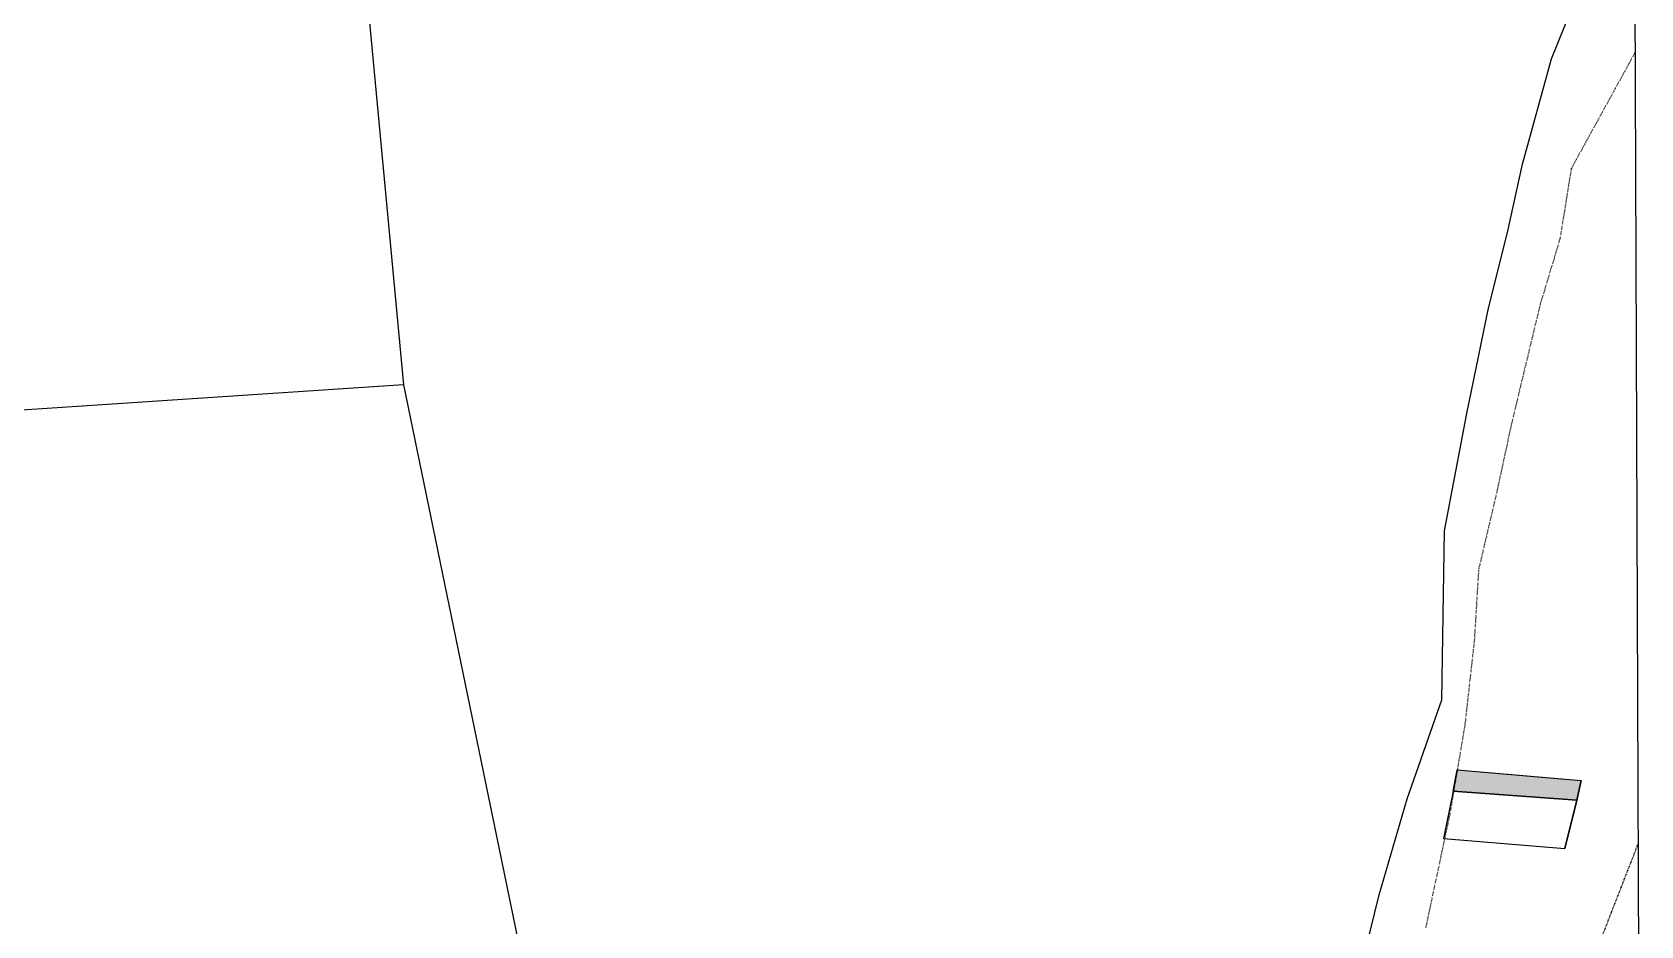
# Model space of a CAD drawing. Header units: millimetres. Extents: x 553705 to 560987, y 1303667 to 1309938.
# Drawn here: x 560177 to 560698, y 1309004 to 1309294 of the extents above; entities that cross this region are included whole.
import ezdxf

# ---------------------------------------------------------------- set-up
doc = ezdxf.new("R2010")
doc.units = ezdxf.units.MM
doc.linetypes.add('DIVIDE', pattern=[1.25, 0.5, -0.25, 0, -0.25, 0, -0.25])
doc.linetypes.add('DOT', pattern=[0.25, 0, -0.25])
for name, color, linetype in [('2', 7, 'Continuous'), ('3', 7, 'Continuous'), ('43', 7, 'Continuous'), ('CVL_CUADCON_LIN', 8, 'Continuous')]:
    doc.layers.add(name, color=color, linetype=linetype)

msp = doc.modelspace()

# ---------------------------------------------------------------- hatches: boundary and pattern name
at = {"layer": 'CVL_CUADCON_LIN', "ltscale": 0.5}
msp.add_hatch(color=6, dxfattribs=at).paths.add_polyline_path([(560638.909, 1309054.801), (560637.746, 1309047.922), (560677.63, 1309045.022), (560679.082, 1309051.358)])

# ---------------------------------------------------------------- linework, layer by layer
at = {"layer": '2', "color": 1, "linetype": 'Continuous'}
for p, q in [((560245.045, 1309742.285), (560297.399, 1309179.657)), ((560297.399, 1309179.657), (560336.104, 1308991.767))]:
    msp.add_line(p, q, dxfattribs=at)
for points in [[(560603.511, 1308962.986), (560606.152, 1308983.887), (560613.551, 1309014.247), (560622.722, 1309045.383), (560633.917, 1309077.554), (560634.788, 1309132.31), (560641.881, 1309169.797), (560648.994, 1309204.483), (560655.166, 1309228.976), (560660.084, 1309251.167), (560669.487, 1309285.362), (560696.223, 1309351.753)], [(560297.399, 1309179.657), (559791.443, 1309146.02), (559247.812, 1308984.263), (558574.686, 1308607.874), (558633.879, 1308466.485), (558128.701, 1308325.901), (557592.218, 1308159.361)]]:
    msp.add_lwpolyline(points, dxfattribs=at)
at = {"layer": '3', "color": 1, "linetype": 'DOT'}
msp.add_lwpolyline([(560696.471, 1309287.323), (560675.842, 1309249.759), (560672.197, 1309227.068), (560665.749, 1309205.629), (560656.382, 1309166.596), (560651.714, 1309144.916), (560645.802, 1309119.661), (560644.443, 1309096.987), (560641.344, 1309069.207), (560636.474, 1309040.395), (560628.615, 1309003.411)], dxfattribs=at)
at = {"layer": '3', "color": 1, "linetype": 'DIVIDE'}
msp.add_lwpolyline([(560584.212, 1308648.35), (560590.35, 1308677.427), (560600.558, 1308705.77), (560610.991, 1308737.935), (560626.678, 1308781.089), (560637.833, 1308818.862), (560647.979, 1308855.608), (560660.131, 1308895.935), (560669.4, 1308948.463), (560676.087, 1308971.941), (560683.04, 1308993.639), (560697.459, 1309030.656)], dxfattribs=at)
at = {"layer": '43', "color": 1, "linetype": 'Continuous'}
msp.add_lwpolyline([(553889.178, 1309911.573), (560693.97, 1309937.04), (560711.708, 1305329.172), (553905.872, 1305303.788), (553889.178, 1309911.573)], dxfattribs=at)
at = {"layer": 'CVL_CUADCON_LIN', "color": 1, "ltscale": 0.5, "flags": 128}
for points in [[(560638.909, 1309054.801), (560637.536, 1309047.937)], [(560637.536, 1309047.937), (560677.63, 1309045.022), (560679.082, 1309051.358)], [(560638.909, 1309054.801), (560679.082, 1309051.358)]]:
    msp.add_lwpolyline(points, dxfattribs=at)
at = {"layer": 'CVL_CUADCON_LIN', "color": 6, "ltscale": 0.5, "flags": 128}
for points in [[(560637.536, 1309047.937), (560638.909, 1309054.801), (560679.082, 1309051.358), (560677.63, 1309045.022)], [(560637.536, 1309047.937), (560634.461, 1309032.562), (560673.806, 1309029.3), (560677.63, 1309045.022)]]:
    msp.add_lwpolyline(points, close=True, dxfattribs=at)
at = {"layer": 'CVL_CUADCON_LIN', "color": 4, "ltscale": 0.5, "flags": 128}
for points in [[(560638.909, 1309054.801), (560637.909, 1309049.801)], [(560638.909, 1309054.801), (560673.909, 1309051.801)], [(560637.536, 1309047.937), (560634.461, 1309032.562)], [(560677.63, 1309045.022), (560673.806, 1309029.3)]]:
    msp.add_lwpolyline(points, dxfattribs=at)

doc.saveas('drawing.dxf')
